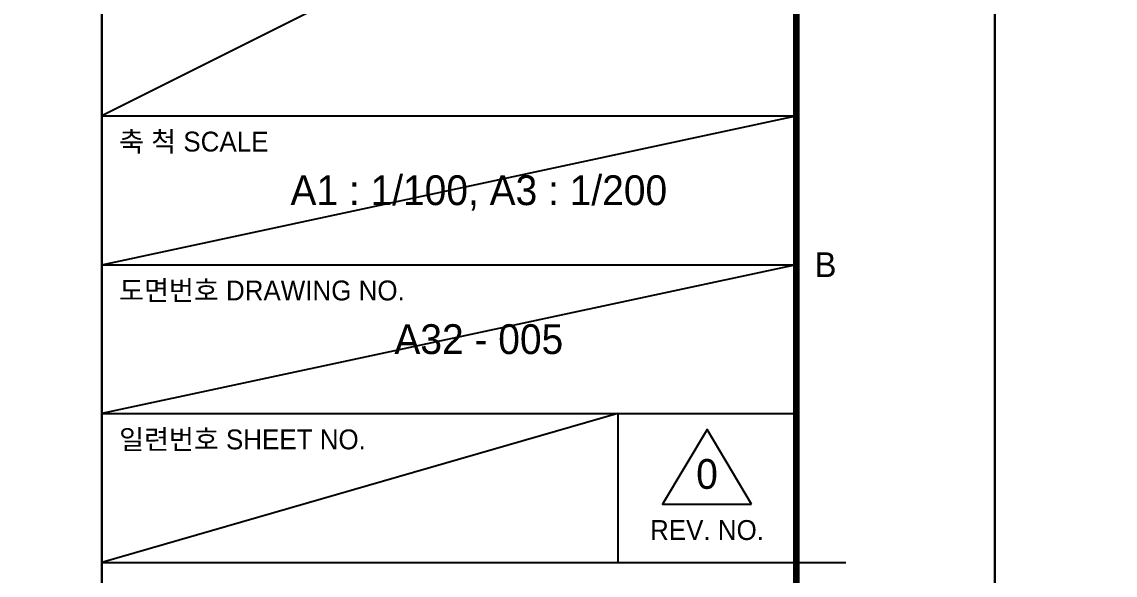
# Model space of a CAD drawing. Header units: millimetres. Extents: x 0 to 1390178, y 0 to 110113.
# Drawn here: x 410195 to 421213, y 5573 to 11146 of the extents above; entities that cross this region are included whole.
import ezdxf
from ezdxf.enums import TextEntityAlignment as Align
from ezdxf.xclip import XClip

# ---------------------------------------------------------------- set-up
doc = ezdxf.new("R2010")
doc.units = ezdxf.units.MM
doc.header["$LTSCALE"] = 100
doc.header["$XCLIPFRAME"] = 0
doc.layers.get('DEFPOINTS').update_dxf_attribs({"color": 145})
for name, color, linetype in [('AA-BORD-TEXT', 3, 'Continuous'), ('X - SHEET$0$AA-BORD-FORM', 7, 'Continuous'), ('X - SHEET$0$AA-BORD-TEXT', 3, 'Continuous')]:
    doc.layers.add(name, color=color, linetype=linetype)
doc.layers.add('X - SHEET$0$DEFPOINT', color=165, linetype='Continuous', plot=False)
doc.styles.add('HAUD01', font='Dotum.ttf')
doc.styles.get("Standard").update_dxf_attribs({"font": 'Dotum.ttf'})
doc.styles.add('X - SHEET$0$HAUD01', font='Dotum.ttf')

# ---------------------------------------------------------------- blocks, each defined once
blk = doc.blocks.new('X - SHEET$0$HAUDsheetV')
at = {"layer": 'X - SHEET$0$AA-BORD-FORM', "color": 2}
for p, q in [((751, 577), (751, 17)), ((751, 57), (821, 57)), ((821, 57), (826, 57))]:
    blk.add_line(p, q, dxfattribs=at)
at = {"layer": 'X - SHEET$0$AA-BORD-FORM', "color": 3}
for p, q in [((751, 102), (821, 102)), ((751, 87), (821, 87)), ((751, 72), (821, 72)), ((803, 72), (803, 57))]:
    blk.add_line(p, q, dxfattribs=at)
at = {"layer": 'X - SHEET$0$AA-BORD-FORM', "color": 1}
blk.add_lwpolyline([(1, 0), (841, 0), (841, 594), (1, 594)], close=True, dxfattribs=at)
at = {"layer": 'X - SHEET$0$AA-BORD-FORM', "color": 2, "const_width": 0.682}
blk.add_lwpolyline([(21, 17), (21, 577), (821, 577), (821, 17)], close=True, dxfattribs=at)
at = {"layer": 'X - SHEET$0$AA-BORD-FORM', "color": 7}
blk.add_lwpolyline([(816.5, 62.89), (812, 70.39), (807.5, 62.89)], close=True, dxfattribs=at)
at = {"layer": 'X - SHEET$0$AA-BORD-TEXT', "color": 3, "style": 'X - SHEET$0$HAUD01'}
for s, p in [('축 척 SCALE', (752.75, 98.4)), ('도면번호 DRAWING NO.', (752.75, 83.4)), ('일련번호 SHEET NO.', (752.75, 68.4))]:
    blk.add_text(s, height=2, rotation=360, dxfattribs=at).set_placement(p)
at = {"layer": 'X - SHEET$0$AA-BORD-TEXT', "color": 7, "style": 'X - SHEET$0$HAUD01'}
blk.add_text('B', height=2.5, dxfattribs=at).set_placement((823.95, 87), align=Align.MIDDLE_CENTER)
at = {"layer": 'X - SHEET$0$AA-BORD-TEXT', "color": 3, "style": 'X - SHEET$0$HAUD01'}
blk.add_text('REV. NO.', height=2, rotation=360, dxfattribs=at).set_placement((812, 60.27), align=Align.MIDDLE_CENTER)
for tag, p in [('PJCode', (786, 567.94)), ('작성자', (786.11, 194.82)), ('검토자', (786.11, 181.82)), ('최종검토자', (786.11, 168.82)), ('승인자', (786.11, 155.82)), ('일자', (786.83, 144.02)), ('개정번호', (812, 65.92))]:
    blk.add_attdef(tag, text='', height=3, dxfattribs=at).set_placement(p, align=Align.MIDDLE_CENTER)
at = {"layer": 'X - SHEET$0$AA-BORD-TEXT', "color": 3, "lineweight": 30, "flags": 104}
blk.add_attdef('PJTitle', text='', height=4, dxfattribs=at).set_placement((787.25, 536.62), align=Align.MIDDLE_CENTER)
blk = doc.blocks.new('X - SHEET')
at = {"layer": 'X - SHEET$0$DEFPOINT'}
for p, q in [((82000, 13700), (75000, 10200)), ((75000, 8700), (82000, 10200)), ((82000, 8700), (75000, 7200)), ((80200, 7200), (75000, 5700))]:
    blk.add_line(p, q, dxfattribs=at)
ref = blk.add_blockref('X - SHEET$0$HAUDsheetV', (-100, 0), dxfattribs=dict(xscale=100, yscale=100, zscale=100))
ref.add_attrib('개정번호', '0', dxfattribs={"layer": 'X - SHEET$0$AA-BORD-TEXT', "color": 3, "height": 300, "style": 'X - SHEET$0$HAUD01'}).set_placement((81100, 6592), align=Align.MIDDLE_CENTER)
blk = doc.blocks.new('X - 평면도$0$A$C9949ff83')
at = {"layer": 'DEFPOINTS'}
for points in [[(0, 59400), (84000, 59400), (84000, 0), (0, 0)], [(2000, 1700), (75000, 1700), (75000, 57700), (2000, 57700)]]:
    blk.add_lwpolyline(points, close=True, dxfattribs=at)
blk = doc.blocks.new('X - 평면도', base_point=(-475.4, -286.7))
for p in [(649249.9, 15892.4), (523249.9, 14755.9)]:
    blk.add_blockref('X - 평면도$0$A$C9949ff83', p)

msp = doc.modelspace()

# ---------------------------------------------------------------- block references
ref = msp.add_blockref('X - 평면도', (-187725.3, -15042.6))
XClip(ref).set_block_clipping_path([(523249.9173510034, 14755.918452476), (607249.9173510034, 74155.918452476)])

# ---------------------------------------------------------------- next in the draw order: block references
ref = msp.add_blockref('X - 평면도', (-229725.3, -16179.1))
XClip(ref).set_block_clipping_path([(649249.9173510048, 15892.4063044181), (733249.9173510048, 75292.406304418)])

# ---------------------------------------------------------------- next in the draw order: texts
at = {"layer": 'AA-BORD-TEXT', "style": 'HAUD01'}
for s, p in [('A1 : 1/100, A3 : 1/200', (414800, 9450)), ('A32 - 005', (414800, 7950))]:
    msp.add_text(s, height=300, dxfattribs=at).set_placement(p, align=Align.MIDDLE_CENTER)

# ---------------------------------------------------------------- next in the draw order: block references
for p in [(336000, 0), (420000, 0)]:
    msp.add_blockref('X - SHEET', p)

doc.saveas('drawing.dxf')
